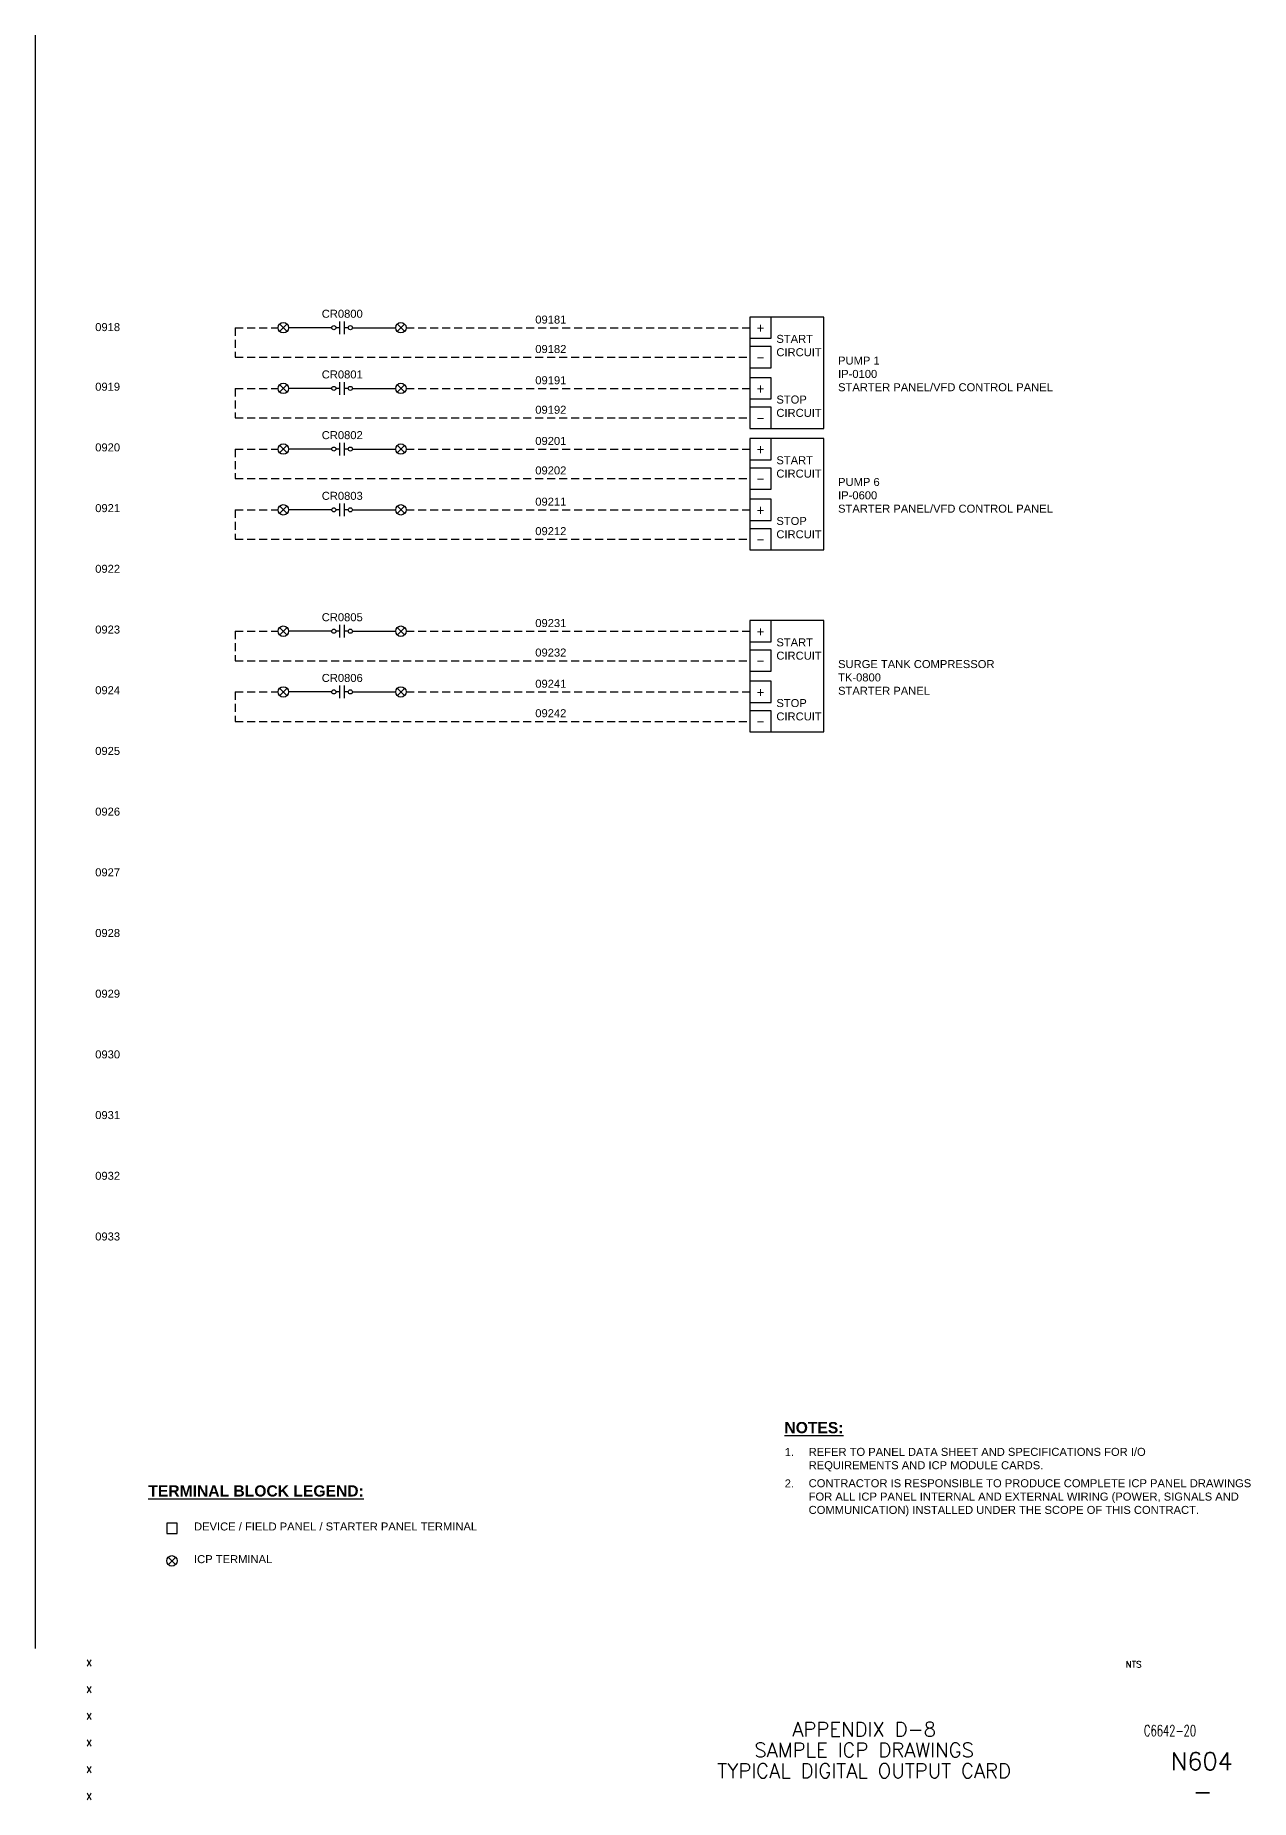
# Paper-space layout 'DIGITAL OUTPUT CARD - A1 Sheet' of a CAD drawing. Extents: x 50 to 812, y 22 to 574.
# Drawn here: x 432 to 812, y 23 to 574 of the extents above; entities that cross this region are included whole.
import ezdxf
from ezdxf.enums import TextEntityAlignment as Align

# ---------------------------------------------------------------- set-up
doc = ezdxf.new("R2010")
doc.units = 0
doc.linetypes.add('HIDDEN', pattern=[0.375, 0.25, -0.125])
for name, color, linetype in [('BOR-A1', 7, 'Continuous'), ('N-ANNO-TEXT', 2, 'Continuous'), ('N-DIAG-HIDDEN', 4, 'Continuous')]:
    doc.layers.add(name, color=color, linetype=linetype)
doc.layers.add('N-DIAG', color=4, linetype='Continuous', lineweight=25)
doc.layers.add('N-EQPM', color=4, linetype='Continuous', lineweight=25)
doc.styles.add('_CGS_2-5_NOTES', font='arial.ttf', dxfattribs={"height": 2.5})
doc.styles.add('_CGS_3-5_SUBHEADING', font='arialbd.ttf', dxfattribs={"height": 3.5})
doc.styles.add('ARIL', font='romans')
doc.styles.add('STD2-0', font='simplex.shx', dxfattribs={"height": 2})
doc.styles.add('STD3-5', font='simplex.shx', dxfattribs={"height": 3.5})
doc.styles.add('STD4-5', font='simplex.shx', dxfattribs={"height": 4.5})
doc.styles.add('STD5-5', font='SIMPLEX')

# ---------------------------------------------------------------- blocks, each defined once
blk = doc.blocks.new('CGS A1 TITLE ATT')
at = {"layer": 'BOR-A1', "color": 1}
for tag, p, height, style in [('DATE', (448.47, 64.4), 2, 'STD2-0'), ('DRAWN', (448.47, 56.08), 2, 'STD2-0'), ('DESIGNER', (448.47, 47.76), 2, 'STD2-0'), ('FILE', (783.85, 42.55), 3.5, 'STD3-5'), ('CHECKED', (448.47, 39.44), 2, 'STD2-0'), ('ENGINEER', (448.47, 31.12), 2, 'STD2-0'), ('AD909', (787.49, 32), 5.5, 'STD5-5'), ('APPROVED', (448.47, 22.72), 2, 'STD2-0')]:
    blk.add_attdef(tag, p, '', height=height, dxfattribs=dict(at, style=style))
at = {"layer": 'BOR-A1', "color": 1, "style": 'STD2-0', "flags": 4}
blk.add_attdef('SCALE', (773.37, 64), '', height=2, dxfattribs=at)
at = {"layer": 'BOR-A1', "color": 1, "style": 'STD4-5'}
for tag, p in [('TITLE-1', (691.59, 44.75)), ('TITLE-2', (691.59, 38.25)), ('TITLE-3', (691.59, 31.75)), ('TITLE-4', (691.59, 25.25))]:
    blk.add_attdef(tag, text='', height=4.5, dxfattribs=at).set_placement(p, align=Align.MIDDLE_CENTER)
at = {"layer": 'BOR-A1', "color": 1, "style": 'STD5-5'}
blk.add_attdef('999', text='', height=5.5, dxfattribs=at).set_placement((800.49, 22.5), align=Align.RIGHT)
blk = doc.blocks.new('PLC TERMINAL')
for p, q in [((-0.56, 0.56), (0.56, -0.56)), ((0.56, 0.56), (-0.56, -0.56))]:
    blk.add_line(p, q)
blk.add_circle((0, 0), 0.834)
blk = doc.blocks.new('MCC TERMINAL')
blk.add_lwpolyline([(-0.83, 0.83), (0.83, 0.83), (0.83, -0.83), (-0.83, -0.83)], close=True)
at = {"style": 'ARIL'}
blk.add_attdef('1', text='', height=0.75, dxfattribs=at).set_placement((0, 0), align=Align.MIDDLE)

psp = doc.layouts.new('DIGITAL OUTPUT CARD - A1 Sheet')

# ---------------------------------------------------------------- linework, layer by layer
at = {"layer": 'N-DIAG'}
for p, q in [((508.95, 483.72), (511.12, 481.55)), ((511.12, 483.72), (508.95, 481.55)), ((547.88, 483.72), (545.71, 481.55)), ((545.71, 483.72), (547.88, 481.55)), ((508.95, 464.76), (511.12, 462.58)), ((511.12, 464.76), (508.95, 462.58)), ((547.88, 464.76), (545.71, 462.58)), ((545.71, 464.76), (547.88, 462.58)), ((508.95, 445.79), (511.12, 443.62)), ((511.12, 445.79), (508.95, 443.62)), ((547.88, 445.79), (545.71, 443.62)), ((545.71, 445.79), (547.88, 443.62)), ((508.95, 426.83), (511.12, 424.65)), ((511.12, 426.83), (508.95, 424.65)), ((547.88, 426.83), (545.71, 424.65)), ((545.71, 426.83), (547.88, 424.65)), ((508.95, 388.9), (511.12, 386.72)), ((511.12, 388.9), (508.95, 386.72)), ((547.88, 388.9), (545.71, 386.72)), ((545.71, 388.9), (547.88, 386.72)), ((508.95, 369.94), (511.12, 367.76)), ((511.12, 369.94), (508.95, 367.76)), ((547.88, 369.94), (545.71, 367.76)), ((545.71, 369.94), (547.88, 367.76))]:
    psp.add_line(p, q, dxfattribs=at)
at = {"layer": 'N-DIAG', "linetype": 'Continuous', "ltscale": 150}
for p, q in [((525.18, 482.64), (511.67, 482.64)), ((531.65, 482.64), (545.16, 482.64)), ((525.18, 463.67), (511.67, 463.67)), ((531.65, 463.67), (545.16, 463.67)), ((525.18, 444.71), (511.67, 444.71)), ((531.65, 444.71), (545.16, 444.71)), ((525.18, 425.74), (511.67, 425.74)), ((531.65, 425.74), (545.16, 425.74)), ((525.18, 387.81), (511.67, 387.81)), ((531.65, 387.81), (545.16, 387.81)), ((525.18, 368.85), (511.67, 368.85)), ((531.65, 368.85), (545.16, 368.85))]:
    psp.add_line(p, q, dxfattribs=at)
at = {"layer": 'N-DIAG'}
for centre in [(510.04, 482.64), (546.79, 482.64), (510.04, 463.67), (546.79, 463.67), (510.04, 444.71), (546.79, 444.71), (510.04, 425.74), (546.79, 425.74), (510.04, 387.81), (546.79, 387.81), (510.04, 368.85), (546.79, 368.85)]:
    psp.add_circle(centre, 1.63, dxfattribs=at)
at = {"layer": 'N-DIAG-HIDDEN', "linetype": 'HIDDEN', "ltscale": 10}
for p, q in [((494.97, 482.64), (494.97, 473.43)), ((494.97, 482.64), (508.4, 482.64)), ((548.43, 482.64), (655.89, 482.64)), ((494.97, 473.43), (655.89, 473.43)), ((494.97, 463.67), (494.97, 454.46)), ((494.97, 463.67), (508.4, 463.67)), ((548.43, 463.67), (655.89, 463.67)), ((494.97, 454.46), (655.89, 454.46)), ((494.97, 444.71), (494.97, 435.5)), ((494.97, 444.71), (508.4, 444.71)), ((548.43, 444.71), (655.89, 444.71)), ((494.97, 435.5), (655.89, 435.5)), ((494.97, 425.74), (494.97, 416.53)), ((494.97, 425.74), (508.4, 425.74)), ((548.43, 425.74), (655.89, 425.74)), ((494.97, 416.53), (655.89, 416.53)), ((494.97, 387.81), (494.97, 378.6)), ((494.97, 387.81), (508.4, 387.81)), ((548.43, 387.81), (655.89, 387.81)), ((494.97, 378.6), (655.89, 378.6)), ((494.97, 368.85), (494.97, 359.64)), ((494.97, 368.85), (508.4, 368.85)), ((548.43, 368.85), (655.89, 368.85)), ((494.97, 359.64), (655.89, 359.64))]:
    psp.add_line(p, q, dxfattribs=at)
at = {"layer": 'N-EQPM'}
psp.add_line((432.5, 574), (432.5, 70), dxfattribs=at)
at = {"layer": 'N-EQPM', "linetype": 'Continuous'}
for p, q in [((527.68, 482.64), (526.48, 482.64)), ((527.68, 480.65), (527.68, 484.62)), ((529.15, 480.65), (529.15, 484.62)), ((530.35, 482.64), (529.15, 482.64)), ((527.68, 463.67), (526.48, 463.67)), ((527.68, 461.68), (527.68, 465.66)), ((529.15, 461.68), (529.15, 465.66)), ((530.35, 463.67), (529.15, 463.67)), ((527.68, 442.72), (527.68, 446.7)), ((529.15, 442.72), (529.15, 446.7)), ((527.68, 444.71), (526.48, 444.71)), ((530.35, 444.71), (529.15, 444.71)), ((527.68, 425.74), (526.48, 425.74)), ((527.68, 423.75), (527.68, 427.73)), ((529.15, 423.75), (529.15, 427.73)), ((530.35, 425.74), (529.15, 425.74)), ((527.68, 387.81), (526.48, 387.81)), ((527.68, 385.82), (527.68, 389.8)), ((529.15, 385.82), (529.15, 389.8)), ((530.35, 387.81), (529.15, 387.81)), ((527.68, 366.86), (527.68, 370.84)), ((529.15, 366.86), (529.15, 370.84)), ((527.68, 368.85), (526.48, 368.85)), ((530.35, 368.85), (529.15, 368.85))]:
    psp.add_line(p, q, dxfattribs=at)
at = {"layer": 'N-EQPM'}
for points in [[(678.99, 485.94), (655.89, 485.94), (655.89, 451.16), (678.99, 451.16)], [(662.49, 485.94), (655.89, 485.94), (655.89, 479.33), (662.49, 479.33)], [(662.49, 476.73), (655.89, 476.73), (655.89, 470.12), (662.49, 470.12)], [(662.49, 466.97), (655.89, 466.97), (655.89, 460.37), (662.49, 460.37)], [(662.49, 457.77), (655.89, 457.77), (655.89, 451.16), (662.49, 451.16)], [(678.99, 448.01), (655.89, 448.01), (655.89, 413.23), (678.99, 413.23)], [(662.49, 448.01), (655.89, 448.01), (655.89, 441.4), (662.49, 441.4)], [(662.49, 438.8), (655.89, 438.8), (655.89, 432.19), (662.49, 432.19)], [(662.49, 429.05), (655.89, 429.05), (655.89, 422.44), (662.49, 422.44)], [(662.49, 419.84), (655.89, 419.84), (655.89, 413.23), (662.49, 413.23)], [(678.99, 391.12), (655.89, 391.12), (655.89, 356.34), (678.99, 356.34)], [(662.49, 391.12), (655.89, 391.12), (655.89, 384.51), (662.49, 384.51)], [(662.49, 381.91), (655.89, 381.91), (655.89, 375.3), (662.49, 375.3)], [(662.49, 372.15), (655.89, 372.15), (655.89, 365.54), (662.49, 365.54)], [(662.49, 362.94), (655.89, 362.94), (655.89, 356.34), (662.49, 356.34)]]:
    psp.add_lwpolyline(points, close=True, dxfattribs=at)
at = {"layer": 'N-EQPM', "linetype": 'Continuous'}
for centre in [(525.83, 482.64), (531, 482.64), (525.83, 463.67), (531, 463.67), (525.83, 444.71), (531, 444.71), (525.83, 425.74), (531, 425.74), (525.83, 387.81), (531, 387.81), (525.83, 368.85), (531, 368.85)]:
    psp.add_circle(centre, 0.646, dxfattribs=at)

# ---------------------------------------------------------------- block references
ref = psp.add_blockref('CGS A1 TITLE ATT', (0, 0))
ref.add_attrib('TITLE-1', 'APPENDIX D-8', dxfattribs={"layer": 'BOR-A1', "color": 1, "height": 4.5, "style": 'STD4-5'}).set_placement((691.59, 44.75), align=Align.MIDDLE_CENTER)
ref.add_attrib('TITLE-2', 'SAMPLE ICP DRAWINGS', dxfattribs={"layer": 'BOR-A1', "color": 1, "height": 4.5, "style": 'STD4-5'}).set_placement((691.59, 38.25), align=Align.MIDDLE_CENTER)
ref.add_attrib('TITLE-3', 'TYPICAL DIGITAL OUTPUT CARD', dxfattribs={"layer": 'BOR-A1', "color": 1, "height": 4.5, "style": 'STD4-5'}).set_placement((691.59, 31.75), align=Align.MIDDLE_CENTER)
ref.add_attrib('AD909', 'N604', (787.49, 32), dxfattribs={"layer": 'BOR-A1', "color": 1, "height": 5.5, "style": 'STD5-5'})
ref.add_attrib('FILE', 'C6642-20', (779.08, 42.56), dxfattribs={"layer": 'BOR-A1', "color": 1, "height": 3.5, "style": 'STD3-5', "width": 0.65})
ref.add_attrib('SCALE', 'NTS', (773.37, 64), dxfattribs={"layer": 'BOR-A1', "color": 1, "height": 2, "style": 'STD2-0'})
ref.add_attrib('DATE', 'X', (448.47, 64.4), dxfattribs={"layer": 'BOR-A1', "color": 1, "height": 2, "style": 'STD2-0'})
ref.add_attrib('DRAWN', 'X', (448.47, 56.08), dxfattribs={"layer": 'BOR-A1', "color": 1, "height": 2, "style": 'STD2-0'})
ref.add_attrib('DESIGNER', 'X', (448.47, 47.76), dxfattribs={"layer": 'BOR-A1', "color": 1, "height": 2, "style": 'STD2-0'})
ref.add_attrib('CHECKED', 'X', (448.47, 39.44), dxfattribs={"layer": 'BOR-A1', "color": 1, "height": 2, "style": 'STD2-0'})
ref.add_attrib('ENGINEER', 'X', (448.47, 31.12), dxfattribs={"layer": 'BOR-A1', "color": 1, "height": 2, "style": 'STD2-0'})
ref.add_attrib('APPROVED', 'X', (448.47, 22.72), dxfattribs={"layer": 'BOR-A1', "color": 1, "height": 2, "style": 'STD2-0'})
ref.add_attrib('999', '-', dxfattribs={"layer": 'BOR-A1', "color": 1, "height": 5.5, "style": 'STD5-5'}).set_placement((800.49, 22.5), align=Align.RIGHT)
at = {"layer": 'N-DIAG', "xscale": 1.956521745728861, "yscale": 1.956521745728861, "zscale": 1.956521745728861}
psp.add_blockref('PLC TERMINAL', (475.21, 97.34), dxfattribs=at)
at = {"layer": 'N-EQPM', "linetype": 'HIDDEN', "ltscale": 150, "xscale": -1.971450248978099, "yscale": 1.971450248978277, "zscale": 1.97145024897803}
psp.add_blockref('MCC TERMINAL', (475.21, 107.54), dxfattribs=at)

# ---------------------------------------------------------------- texts
at = {"layer": 'N-ANNO-TEXT', "char_height": 2.5, "style": '_CGS_2-5_NOTES'}
for s, insert, width, attachment_point in [('CR0800', (528.46, 486.98), 38.349, 5), ('09181', (593.66, 485.16), 22.2931, 5), ('0918', (455.12, 482.81), 16.142, 5), ('START \\PCIRCUIT', (664.17, 480.4), 44.2365, 1), ('09182', (593.66, 475.96), 22.2931, 5), ('CR0801', (528.46, 468.02), 38.349, 5), ('PUMP 1\\PIP-0100\\PSTARTER PANEL/VFD CONTROL PANEL', (683.46, 473.62), 87.75, 1), ('0919', (455.12, 464.18), 16.142, 5), ('09191', (593.66, 466.2), 22.2931, 5), ('09192', (593.66, 456.99), 22.2931, 5), ('STOP\\PCIRCUIT', (664.17, 461.44), 44.2365, 1), ('CR0802', (528.46, 449.05), 38.349, 5), ('09201', (593.66, 447.24), 22.2931, 5), ('0920', (455.12, 445.22), 16.142, 5), ('START \\PCIRCUIT', (664.17, 442.47), 44.2365, 1), ('09202', (593.66, 438.03), 22.2931, 5), ('PUMP 6\\PIP-0600\\PSTARTER PANEL/VFD CONTROL PANEL', (683.46, 435.69), 87.75, 1), ('CR0803', (528.46, 430.09), 38.349, 5), ('0921', (455.12, 426.25), 16.142, 5), ('09211', (593.66, 428.27), 22.2931, 5), ('09212', (593.66, 419.06), 22.2931, 5), ('STOP\\PCIRCUIT', (664.17, 423.51), 44.2365, 1), ('0922', (455.12, 407.29), 16.142, 5), ('CR0805', (528.46, 392.16), 38.349, 5), ('09231', (593.66, 390.34), 22.2931, 5), ('0923', (455.12, 388.32), 16.142, 5), ('09232', (593.66, 381.13), 22.2931, 5), ('START \\PCIRCUIT', (664.17, 385.58), 44.2365, 1), ('SURGE TANK COMPRESSOR\\PTK-0800\\PSTARTER PANEL', (683.46, 378.79), 87.75, 1), ('0924', (455.12, 369.36), 16.142, 5), ('CR0806', (528.46, 373.19), 38.349, 5), ('09241', (593.66, 371.38), 22.2931, 5), ('STOP\\PCIRCUIT', (664.17, 366.61), 44.2365, 1), ('09242', (593.66, 362.17), 22.2931, 5), ('0925', (455.12, 350.39), 16.142, 5), ('0926', (455.12, 331.43), 16.142, 5), ('0927', (455.12, 312.46), 16.142, 5), ('0928', (455.12, 293.5), 16.142, 5), ('0929', (455.12, 274.54), 16.142, 5), ('0930', (455.12, 255.57), 16.142, 5), ('0931', (455.12, 236.61), 16.142, 5), ('0932', (455.12, 217.64), 16.142, 5), ('0933', (455.12, 198.68), 16.142, 5), ('1.', (666.77, 132.59), 96.6043, 1), ('REFER TO PANEL DATA SHEET AND SPECIFICATIONS FOR I/O REQUIREMENTS AND ICP MODULE CARDS.', (674.26, 132.65), 126.4424, 1), ('2.', (666.77, 122.79), 96.6043, 1), ('CONTRACTOR IS RESPONSIBLE TO PRODUCE COMPLETE ICP PANEL DRAWINGS FOR ALL ICP PANEL INTERNAL AND EXTERNAL WIRING (POWER, SIGNALS AND COMMUNICATION) INSTALLED UNDER THE SCOPE OF THIS CONTRACT. ', (674.26, 122.85), 141.5827, 1), ('DEVICE / FIELD PANEL / STARTER PANEL TERMINAL', (482.13, 109.34), 126.4424, 1), ('ICP TERMINAL', (482.13, 99.13), 126.4424, 1)]:
    psp.add_mtext(s, dxfattribs=dict(at, insert=insert, width=width, attachment_point=attachment_point))
at = {"layer": 'N-ANNO-TEXT', "color": 4, "char_height": 3.5, "width": 84.9917, "attachment_point": 1, "style": '_CGS_3-5_SUBHEADING'}
for s, insert in [('{\\LNOTES:}', (666.68, 140.73)), ('{\\LTERMINAL BLOCK LEGEND:}', (467.83, 120.95))]:
    psp.add_mtext(s, dxfattribs=dict(at, insert=insert))
at = {"layer": 'N-EQPM', "style": 'ARIL'}
for s, p in [('+', (659.19, 482.64)), ('-', (659.19, 473.43)), ('+', (659.19, 463.67)), ('-', (659.19, 454.46)), ('+', (659.19, 444.71)), ('-', (659.19, 435.5)), ('+', (659.19, 425.74)), ('-', (659.19, 416.53)), ('+', (659.19, 387.81)), ('-', (659.19, 378.6)), ('+', (659.19, 368.85)), ('-', (659.19, 359.64))]:
    psp.add_text(s, height=2.48, dxfattribs=at).set_placement(p, align=Align.MIDDLE_CENTER)

doc.saveas('drawing.dxf')
